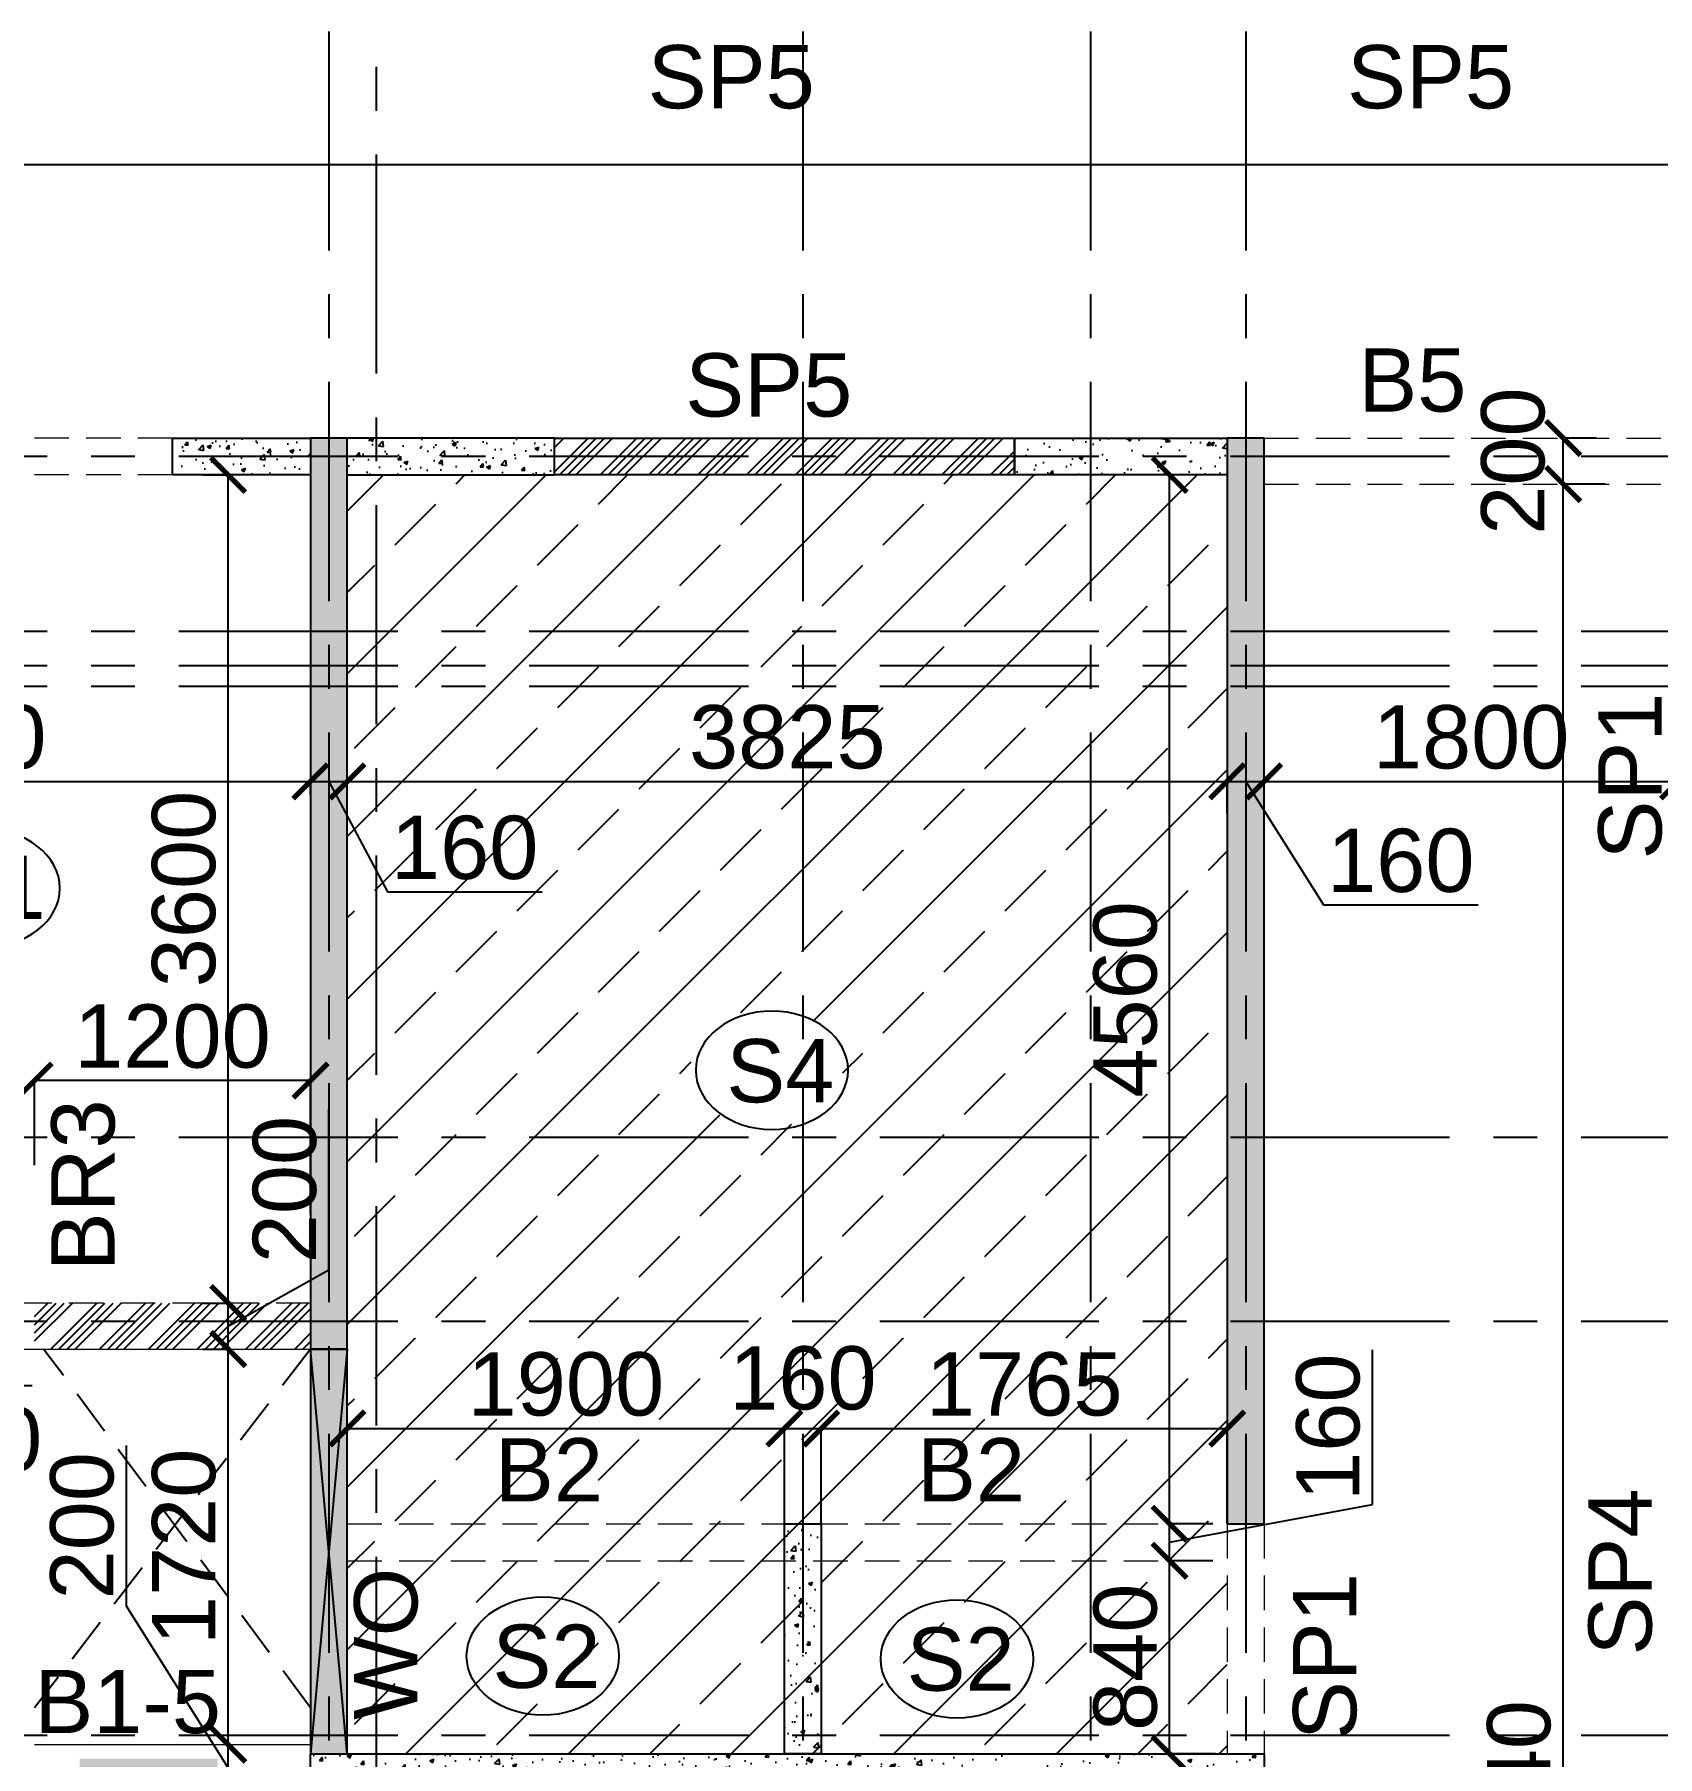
# Model space of a CAD drawing. Header units: inches. Extents: x 278200 to 407749, y -182622 to -96622.
# Drawn here: x 307491 to 314546, y -117436 to -109950 of the extents above; entities that cross this region are included whole.
import ezdxf

# ---------------------------------------------------------------- set-up
doc = ezdxf.new("R2010")
doc.units = ezdxf.units.IN
doc.header["$MEASUREMENT"] = 0
doc.linetypes.add('CENTER', pattern=[50.8, 31.75, -6.35, 6.35, -6.35])
doc.linetypes.add('Hidden', pattern=[3, 2, -1])
for name, color, linetype in [('1', 8, 'Continuous'), ('160 R.C. WALL HAT', 8, 'Continuous'), ('160 R.C.WALL', 6, 'Continuous'), ('BEAM TEXT', 4, 'Continuous'), ('DIM', 251, 'Continuous'), ('DOP IN SHEAR WALL', 5, 'Continuous'), ('GRID', 8, 'CENTER'), ('NON S.WALL HATCH', 8, 'Continuous'), ('NON STRUC R.C.WALL', 6, 'Continuous'), ('NON.STRUC.R.C.WALLS', 1, 'Continuous'), ('SPANRAL BEAM', 3, 'Continuous'), ('SUNKEN', 8, 'Continuous'), ('TEXT-1', 3, 'Continuous')]:
    doc.layers.add(name, color=color, linetype=linetype)
for name, color, linetype, lineweight in [('BEAMS', 3, 'Continuous', 0), ('SLAB CIR', 1, 'Continuous', 25), ('SLAB TXT', 3, 'Continuous', 0)]:
    doc.layers.add(name, color=color, linetype=linetype, lineweight=lineweight)
doc.styles.add('T200', font='sanss___.ttf', dxfattribs={"height": 275})
doc.styles.add('T300', font='sanss___.ttf', dxfattribs={"height": 350})
doc.dimstyles.new('T 200', dxfattribs={"dimtxt": 275, "dimasz": 150, "dimexe": 1, "dimexo": 0, "dimgap": 50, "dimtad": 1, "dimdec": 0, "dimrnd": 5, "dimdsep": 46, "dimtxsty": 'T200', "dimblk": 'ARCHTICK', "dimcen": 2.5, "dimdle": 1, "dimclrd": 5, "dimclre": 253, "dimclrt": 1, "dimadec": 0, "dimazin": 0, "dimtfac": 1, "dimtdec": 0, "dimtmove": 2, "dimatfit": 3, "dimfxl": 0, "dimarcsym": 0})
pattern_1 = [(50, (2474739.82, 123890.9), (179.315046, -15.688034), [18.75, -206.25]), (355, (2474739.82, 123890.9), (-34.687833, 188.048033), [15, -165]), (100.4514445, (2474754.76, 123889.6), (144.627212, 172.359998), [15.935048, -175.285528]), (46.1842, (2474739.82, 123940.9), (266.810333, -41.37982), [28.125, -309.375]), (96.635635, (2474762.05, 123937.46), (233.665486, 243.52965), [23.902586, -262.92844]), (351.184164, (2474739.82, 123940.9), (233.665486, 243.52965), [22.5, -247.5]), (21, (2474764.82, 123928.4), (149.226763, -100.654723), [18.75, -206.25]), (326, (2474764.82, 123928.4), (60.828833, 181.287511), [15, -165]), (71.451445, (2474777.25, 123920.02), (210.055594, 80.632788), [15.935047, -175.285528]), (37.5, (2474739.816, 123890.906), (3.0399638, 83.2234635), [0, -163, 0, -167.5, 0, -165.625]), (7.5, (2474739.82, 123890.91), (65.7673844, 98.602928), [0, -95.5, 0, -159.25, 0, -63.125]), (327.5, (2474684.066, 123890.906), (133.455609, -5.638718), [0, -62.5, 0, -195, 0, -258.75]), (317.5, (2474659.07, 123890.91), (145.7965423, 25.0262456), [0, -81.25, 0, -129.5, 0, -183.75])]

# ---------------------------------------------------------------- blocks, each defined once
blk = doc.blocks.new('_ARCHTICK')
at = {"color": 0, "linetype": 'ByBlock', "const_width": 0.15}
blk.add_lwpolyline([(-0.5, -0.5), (0.5, 0.5)], dxfattribs=at)
blk = doc.blocks.new('*D646')
at = {"layer": 'Defpoints', "color": 0}
for p in [(308690.7, -113197.1), (308690.7, -113255.2, 14.7), (305540.7, -113361.4, 14.7)]:
    blk.add_point(p, dxfattribs=at)
at = {"layer": 'DIM', "color": 5, "lineweight": -2}
blk.add_line((305539.7, -113197.1), (308691.7, -113197.1), dxfattribs=at)
at = {"layer": 'DIM', "color": 253, "lineweight": -2}
for p, q in [((305540.7, -113361.4), (305540.7, -113196.1)), ((308690.7, -113255.2), (308690.7, -113196.1))]:
    blk.add_line(p, q, dxfattribs=at)
at = {"layer": 'DIM', "color": 5, "lineweight": -2, "xscale": 150, "yscale": 150, "zscale": 150, "rotation": 180}
blk.add_blockref('_ARCHTICK', (305540.7, -113197.1), dxfattribs=at)
at = {"layer": 'DIM', "color": 5, "lineweight": -2, "xscale": 150, "yscale": 150, "zscale": 150}
blk.add_blockref('_ARCHTICK', (308690.7, -113197.1), dxfattribs=at)
at = {"layer": 'DIM', "color": 1, "insert": (307115.7, -113005.2), "char_height": 275, "attachment_point": 5, "style": 'T200'}
blk.add_mtext('3150', dxfattribs=at)
blk = doc.blocks.new('*D647')
at = {"layer": 'Defpoints', "color": 0}
for p in [(308690.7, -113255.2, 14.7), (308850.7, -113197.1), (308850.7, -113295, 14.7)]:
    blk.add_point(p, dxfattribs=at)
at = {"layer": 'DIM', "color": 5, "lineweight": -2}
for p, q in [((308689.7, -113197.1), (308851.7, -113197.1)), ((308770.7, -113197.1), (309024.8, -113677.7)), ((309024.8, -113677.7), (309697.1, -113677.7))]:
    blk.add_line(p, q, dxfattribs=at)
at = {"layer": 'DIM', "color": 253, "lineweight": -2}
for p, q in [((308690.7, -113255.2), (308690.7, -113196.1)), ((308850.7, -113295), (308850.7, -113196.1))]:
    blk.add_line(p, q, dxfattribs=at)
at = {"layer": 'DIM', "color": 5, "lineweight": -2, "xscale": 150, "yscale": 150, "zscale": 150, "rotation": 180}
blk.add_blockref('_ARCHTICK', (308690.7, -113197.1), dxfattribs=at)
at = {"layer": 'DIM', "color": 5, "lineweight": -2, "xscale": 150, "yscale": 150, "zscale": 150}
blk.add_blockref('_ARCHTICK', (308850.7, -113197.1), dxfattribs=at)
at = {"layer": 'DIM', "color": 1, "insert": (309360.9, -113485.9), "char_height": 275, "attachment_point": 5, "style": 'T200'}
blk.add_mtext('160', dxfattribs=at)
blk = doc.blocks.new('*D648')
at = {"layer": 'Defpoints', "color": 0}
for p in [(312675.7, -113197.1), (308850.7, -113295, 14.7), (312675.7, -113336.6, 14.7)]:
    blk.add_point(p, dxfattribs=at)
at = {"layer": 'DIM', "color": 5, "lineweight": -2}
blk.add_line((308849.7, -113197.1), (312676.7, -113197.1), dxfattribs=at)
at = {"layer": 'DIM', "color": 253, "lineweight": -2}
for p, q in [((308850.7, -113295), (308850.7, -113196.1)), ((312675.7, -113336.6), (312675.7, -113196.1))]:
    blk.add_line(p, q, dxfattribs=at)
at = {"layer": 'DIM', "color": 5, "lineweight": -2, "xscale": 150, "yscale": 150, "zscale": 150, "rotation": 180}
blk.add_blockref('_ARCHTICK', (308850.7, -113197.1), dxfattribs=at)
at = {"layer": 'DIM', "color": 5, "lineweight": -2, "xscale": 150, "yscale": 150, "zscale": 150}
blk.add_blockref('_ARCHTICK', (312675.7, -113197.1), dxfattribs=at)
at = {"layer": 'DIM', "color": 1, "insert": (310763.2, -113005.2), "char_height": 275, "attachment_point": 5, "style": 'T200'}
blk.add_mtext('3825', dxfattribs=at)
blk = doc.blocks.new('*D649')
at = {"layer": 'Defpoints', "color": 0}
for p in [(312835.7, -113197.1), (312675.7, -113336.6, 14.7), (312835.7, -113391.1, 14.7)]:
    blk.add_point(p, dxfattribs=at)
at = {"layer": 'DIM', "color": 5, "lineweight": -2}
for p, q in [((312674.7, -113197.1), (312836.7, -113197.1)), ((312755.7, -113197.1), (313093.9, -113734.2)), ((313093.9, -113734.2), (313766.1, -113734.2))]:
    blk.add_line(p, q, dxfattribs=at)
at = {"layer": 'DIM', "color": 253, "lineweight": -2}
for p, q in [((312675.7, -113336.6), (312675.7, -113196.1)), ((312835.7, -113391.1), (312835.7, -113196.1))]:
    blk.add_line(p, q, dxfattribs=at)
at = {"layer": 'DIM', "color": 5, "lineweight": -2, "xscale": 150, "yscale": 150, "zscale": 150, "rotation": 180}
blk.add_blockref('_ARCHTICK', (312675.7, -113197.1), dxfattribs=at)
at = {"layer": 'DIM', "color": 5, "lineweight": -2, "xscale": 150, "yscale": 150, "zscale": 150}
blk.add_blockref('_ARCHTICK', (312835.7, -113197.1), dxfattribs=at)
at = {"layer": 'DIM', "color": 1, "insert": (313430, -113542.3), "char_height": 275, "attachment_point": 5, "style": 'T200'}
blk.add_mtext('160', dxfattribs=at)
blk = doc.blocks.new('*D650')
at = {"layer": 'Defpoints', "color": 0}
for p in [(314635.7, -113197.1), (312835.7, -113391.1, 14.7), (314635.7, -113808.7, 14.7)]:
    blk.add_point(p, dxfattribs=at)
at = {"layer": 'DIM', "color": 5, "lineweight": -2}
blk.add_line((312834.7, -113197.1), (314636.7, -113197.1), dxfattribs=at)
at = {"layer": 'DIM', "color": 253, "lineweight": -2}
for p, q in [((312835.7, -113391.1), (312835.7, -113196.1)), ((314635.7, -113808.7), (314635.7, -113196.1))]:
    blk.add_line(p, q, dxfattribs=at)
at = {"layer": 'DIM', "color": 5, "lineweight": -2, "xscale": 150, "yscale": 150, "zscale": 150, "rotation": 180}
blk.add_blockref('_ARCHTICK', (312835.7, -113197.1), dxfattribs=at)
at = {"layer": 'DIM', "color": 5, "lineweight": -2, "xscale": 150, "yscale": 150, "zscale": 150}
blk.add_blockref('_ARCHTICK', (314635.7, -113197.1), dxfattribs=at)
at = {"layer": 'DIM', "color": 1, "insert": (313735.7, -113005.4), "char_height": 275, "attachment_point": 5, "style": 'T200'}
blk.add_mtext('1800', dxfattribs=at)
blk = doc.blocks.new('*D659')
at = {"layer": 'Defpoints', "color": 0}
for p in [(312425, -116584.9), (312612.4, -116584.9, 14.7), (312624.7, -117424.9, 14.7)]:
    blk.add_point(p, dxfattribs=at)
at = {"layer": 'DIM', "color": 253, "lineweight": -2}
for p, q in [((312612.4, -116584.9), (312424, -116584.9)), ((312624.7, -117424.9), (312424, -117424.9))]:
    blk.add_line(p, q, dxfattribs=at)
at = {"layer": 'DIM', "color": 5, "lineweight": -2}
blk.add_line((312425, -117425.9), (312425, -116583.9), dxfattribs=at)
at = {"layer": 'DIM', "color": 5, "lineweight": -2, "xscale": 150, "yscale": 150, "zscale": 150}
for p, rotation in [((312425, -116584.9), 90), ((312425, -117424.9), 270)]:
    blk.add_blockref('_ARCHTICK', p, dxfattribs=dict(at, rotation=rotation))
at = {"layer": 'DIM', "color": 1, "insert": (312233.3, -117004.9), "char_height": 275, "attachment_point": 5, "rotation": 90, "style": 'T200'}
blk.add_mtext('840', dxfattribs=at)
blk = doc.blocks.new('*D169')
at = {"layer": 'Defpoints', "color": 0}
for p in [(318017.6, -110515.5), (318017.6, -110515.6, 14.7), (285690.7, -110578, 14.7)]:
    blk.add_point(p, dxfattribs=at)
at = {"layer": 'DIM', "color": 5, "lineweight": -2}
blk.add_line((285689.7, -110515.5), (318018.6, -110515.5), dxfattribs=at)
at = {"layer": 'DIM', "color": 253, "lineweight": -2}
for p, q in [((285690.7, -110578), (285690.7, -110514.5)), ((318017.6, -110515.6), (318017.6, -110514.5))]:
    blk.add_line(p, q, dxfattribs=at)
at = {"layer": 'DIM', "color": 5, "lineweight": -2, "xscale": 150, "yscale": 150, "zscale": 150, "rotation": 180}
blk.add_blockref('_ARCHTICK', (285690.7, -110515.5), dxfattribs=at)
at = {"layer": 'DIM', "color": 5, "lineweight": -2, "xscale": 150, "yscale": 150, "zscale": 150}
blk.add_blockref('_ARCHTICK', (318017.6, -110515.5), dxfattribs=at)
at = {"layer": 'DIM', "color": 1, "insert": (301854.1, -110323.7), "char_height": 275, "attachment_point": 5, "style": 'T200'}
blk.add_mtext('32325', dxfattribs=at)
blk = doc.blocks.new('*D232')
at = {"layer": 'Defpoints', "color": 0}
for p in [(310750.9, -116010.1), (308850.7, -116424.9, 14.7), (310750.9, -116424.9, 14.7)]:
    blk.add_point(p, dxfattribs=at)
at = {"layer": 'DIM', "color": 5, "lineweight": -2}
blk.add_line((308849.7, -116010.1), (310751.9, -116010.1), dxfattribs=at)
at = {"layer": 'DIM', "color": 253, "lineweight": -2}
for p, q in [((308850.7, -116424.9), (308850.7, -116009.1)), ((310750.9, -116424.9), (310750.9, -116009.1))]:
    blk.add_line(p, q, dxfattribs=at)
at = {"layer": 'DIM', "color": 5, "lineweight": -2, "xscale": 150, "yscale": 150, "zscale": 150, "rotation": 180}
blk.add_blockref('_ARCHTICK', (308850.7, -116010.1), dxfattribs=at)
at = {"layer": 'DIM', "color": 5, "lineweight": -2, "xscale": 150, "yscale": 150, "zscale": 150}
blk.add_blockref('_ARCHTICK', (310750.9, -116010.1), dxfattribs=at)
at = {"layer": 'DIM', "color": 1, "insert": (309800.8, -115818.5), "char_height": 275, "attachment_point": 5, "style": 'T200'}
blk.add_mtext('1900', dxfattribs=at)
blk = doc.blocks.new('*D233')
at = {"layer": 'Defpoints', "color": 0}
for p in [(310910.9, -116010.1), (310750.9, -116424.9, 14.7), (310910.9, -116424.9, 14.7)]:
    blk.add_point(p, dxfattribs=at)
at = {"layer": 'DIM', "color": 5, "lineweight": -2}
blk.add_line((310749.9, -116010.1), (310911.9, -116010.1), dxfattribs=at)
at = {"layer": 'DIM', "color": 253, "lineweight": -2}
for p, q in [((310750.9, -116424.9), (310750.9, -116009.1)), ((310910.9, -116424.9), (310910.9, -116009.1))]:
    blk.add_line(p, q, dxfattribs=at)
at = {"layer": 'DIM', "color": 5, "lineweight": -2, "xscale": 150, "yscale": 150, "zscale": 150, "rotation": 180}
blk.add_blockref('_ARCHTICK', (310750.9, -116010.1), dxfattribs=at)
at = {"layer": 'DIM', "color": 5, "lineweight": -2, "xscale": 150, "yscale": 150, "zscale": 150}
blk.add_blockref('_ARCHTICK', (310910.9, -116010.1), dxfattribs=at)
at = {"layer": 'DIM', "color": 1, "insert": (310830.9, -115792.3), "char_height": 275, "attachment_point": 5, "style": 'T200'}
blk.add_mtext('160', dxfattribs=at)
blk = doc.blocks.new('*D234')
at = {"layer": 'Defpoints', "color": 0}
for p in [(312675.7, -116010.1), (310910.9, -116424.9, 14.7), (312675.7, -116424.9, 14.7)]:
    blk.add_point(p, dxfattribs=at)
at = {"layer": 'DIM', "color": 5, "lineweight": -2}
blk.add_line((310909.9, -116010.1), (312676.7, -116010.1), dxfattribs=at)
at = {"layer": 'DIM', "color": 253, "lineweight": -2}
for p, q in [((310910.9, -116424.9), (310910.9, -116009.1)), ((312675.7, -116424.9), (312675.7, -116009.1))]:
    blk.add_line(p, q, dxfattribs=at)
at = {"layer": 'DIM', "color": 5, "lineweight": -2, "xscale": 150, "yscale": 150, "zscale": 150, "rotation": 180}
blk.add_blockref('_ARCHTICK', (310910.9, -116010.1), dxfattribs=at)
at = {"layer": 'DIM', "color": 5, "lineweight": -2, "xscale": 150, "yscale": 150, "zscale": 150}
blk.add_blockref('_ARCHTICK', (312675.7, -116010.1), dxfattribs=at)
at = {"layer": 'DIM', "color": 1, "insert": (311793.3, -115818.3), "char_height": 275, "attachment_point": 5, "style": 'T200'}
blk.add_mtext('1765', dxfattribs=at)
blk = doc.blocks.new('*D235')
at = {"layer": 'Defpoints', "color": 0}
for p in [(312425, -116424.9), (312612.4, -116424.9), (312612.4, -116584.9)]:
    blk.add_point(p, dxfattribs=at)
at = {"layer": 'DIM', "color": 5, "lineweight": -2}
for p, q in [((313306.6, -116340.7), (313306.6, -115668.4)), ((312425, -116504.9), (313306.6, -116340.7)), ((312425, -116585.9), (312425, -116423.9))]:
    blk.add_line(p, q, dxfattribs=at)
at = {"layer": 'DIM', "color": 253, "lineweight": -2}
for p, q in [((312612.4, -116424.9), (312424, -116424.9)), ((312612.4, -116584.9), (312424, -116584.9))]:
    blk.add_line(p, q, dxfattribs=at)
at = {"layer": 'DIM', "color": 5, "lineweight": -2, "xscale": 150, "yscale": 150, "zscale": 150}
for p, rotation in [((312425, -116424.9), 90), ((312425, -116584.9), 270)]:
    blk.add_blockref('_ARCHTICK', p, dxfattribs=dict(at, rotation=rotation))
at = {"layer": 'DIM', "color": 1, "insert": (313114.7, -116004.6), "char_height": 275, "attachment_point": 5, "rotation": 90, "style": 'T200'}
blk.add_mtext('160', dxfattribs=at)
blk = doc.blocks.new('*D236')
at = {"layer": 'Defpoints', "color": 0}
for p in [(312425, -111864.9), (312612.2, -111864.9, 22.1), (312612.4, -116424.9)]:
    blk.add_point(p, dxfattribs=at)
at = {"layer": 'DIM', "color": 253, "lineweight": -2}
for p, q in [((312612.2, -111864.9), (312424, -111864.9)), ((312612.4, -116424.9), (312424, -116424.9))]:
    blk.add_line(p, q, dxfattribs=at)
at = {"layer": 'DIM', "color": 5, "lineweight": -2}
blk.add_line((312425, -116425.9), (312425, -111863.9), dxfattribs=at)
at = {"layer": 'DIM', "color": 5, "lineweight": -2, "xscale": 150, "yscale": 150, "zscale": 150}
for p, rotation in [((312425, -111864.9), 90), ((312425, -116424.9), 270)]:
    blk.add_blockref('_ARCHTICK', p, dxfattribs=dict(at, rotation=rotation))
at = {"layer": 'DIM', "color": 1, "insert": (312233.1, -114144.9), "char_height": 275, "attachment_point": 5, "rotation": 90, "style": 'T200'}
blk.add_mtext('4560', dxfattribs=at)
blk = doc.blocks.new('*D256')
at = {"layer": 'Defpoints', "color": 0}
for p in [(308332.8, -117384.9, 14.7), (308332.8, -117384.9), (308332.8, -117584.9, 14.7)]:
    blk.add_point(p, dxfattribs=at)
at = {"layer": 'DIM', "color": 5, "lineweight": -2}
for p, q in [((307890.1, -116782.3), (307890.1, -116084)), ((308332.8, -117484.9), (307890.1, -116782.3)), ((308332.8, -117585.9), (308332.8, -117383.9))]:
    blk.add_line(p, q, dxfattribs=at)
at = {"layer": 'DIM', "color": 253, "lineweight": -2}
for p, q in [((308332.8, -117384.9), (308331.8, -117384.9)), ((308332.8, -117584.9), (308331.8, -117584.9))]:
    blk.add_line(p, q, dxfattribs=at)
at = {"layer": 'DIM', "color": 5, "lineweight": -2, "xscale": 150, "yscale": 150, "zscale": 150}
for p, rotation in [((308332.8, -117384.9), 90), ((308332.8, -117584.9), 270)]:
    blk.add_blockref('_ARCHTICK', p, dxfattribs=dict(at, rotation=rotation))
at = {"layer": 'DIM', "color": 1, "insert": (307698.5, -116433.2), "char_height": 275, "attachment_point": 5, "rotation": 90, "style": 'T200'}
blk.add_mtext('200', dxfattribs=at)
blk = doc.blocks.new('*D257')
at = {"layer": 'Defpoints', "color": 0}
for p in [(308222.7, -115664.9, 14.7), (308332.8, -115664.9), (308341, -117384.9, 14.7)]:
    blk.add_point(p, dxfattribs=at)
at = {"layer": 'DIM', "color": 5, "lineweight": -2}
blk.add_line((308332.8, -117385.9), (308332.8, -115663.9), dxfattribs=at)
at = {"layer": 'DIM', "color": 253, "lineweight": -2}
for p, q in [((308222.7, -115664.9), (308333.8, -115664.9)), ((308341, -117384.9), (308331.8, -117384.9))]:
    blk.add_line(p, q, dxfattribs=at)
at = {"layer": 'DIM', "color": 5, "lineweight": -2, "xscale": 150, "yscale": 150, "zscale": 150}
for p, rotation in [((308332.8, -115664.9), 90), ((308332.8, -117384.9), 270)]:
    blk.add_blockref('_ARCHTICK', p, dxfattribs=dict(at, rotation=rotation))
at = {"layer": 'DIM', "color": 1, "insert": (308141.1, -116524.9), "char_height": 275, "attachment_point": 5, "rotation": 90, "style": 'T200'}
blk.add_mtext('1720', dxfattribs=at)
blk = doc.blocks.new('*D258')
at = {"layer": 'Defpoints', "color": 0}
for p in [(308217.8, -115464.9, 14.7), (308332.8, -115464.9), (308222.7, -115664.9, 14.7)]:
    blk.add_point(p, dxfattribs=at)
at = {"layer": 'DIM', "color": 5, "lineweight": -2}
for p, q in [((308770.7, -115320.7), (308770.7, -114622.4)), ((308332.8, -115564.9), (308770.7, -115320.7)), ((308332.8, -115665.9), (308332.8, -115463.9))]:
    blk.add_line(p, q, dxfattribs=at)
at = {"layer": 'DIM', "color": 253, "lineweight": -2}
for p, q in [((308217.8, -115464.9), (308333.8, -115464.9)), ((308222.7, -115664.9), (308333.8, -115664.9))]:
    blk.add_line(p, q, dxfattribs=at)
at = {"layer": 'DIM', "color": 5, "lineweight": -2, "xscale": 150, "yscale": 150, "zscale": 150}
for p, rotation in [((308332.8, -115464.9), 90), ((308332.8, -115664.9), 270)]:
    blk.add_blockref('_ARCHTICK', p, dxfattribs=dict(at, rotation=rotation))
at = {"layer": 'DIM', "color": 1, "insert": (308579, -114971.6), "char_height": 275, "attachment_point": 5, "rotation": 90, "style": 'T200'}
blk.add_mtext('200', dxfattribs=at)
blk = doc.blocks.new('*D259')
at = {"layer": 'Defpoints', "color": 0}
for p in [(308223.7, -111864.9, 14.7), (308332.8, -111864.9), (308217.8, -115464.9, 14.7)]:
    blk.add_point(p, dxfattribs=at)
at = {"layer": 'DIM', "color": 253, "lineweight": -2}
for p, q in [((308223.7, -111864.9), (308333.8, -111864.9)), ((308217.8, -115464.9), (308333.8, -115464.9))]:
    blk.add_line(p, q, dxfattribs=at)
at = {"layer": 'DIM', "color": 5, "lineweight": -2}
blk.add_line((308332.8, -115465.9), (308332.8, -111863.9), dxfattribs=at)
at = {"layer": 'DIM', "color": 5, "lineweight": -2, "xscale": 150, "yscale": 150, "zscale": 150}
for p, rotation in [((308332.8, -111864.9), 90), ((308332.8, -115464.9), 270)]:
    blk.add_blockref('_ARCHTICK', p, dxfattribs=dict(at, rotation=rotation))
at = {"layer": 'DIM', "color": 1, "insert": (308140.9, -113664.9), "char_height": 275, "attachment_point": 5, "rotation": 90, "style": 'T200'}
blk.add_mtext('3600', dxfattribs=at)
blk = doc.blocks.new('*D260')
at = {"layer": 'Defpoints', "color": 0}
for p in [(307490.7, -114497.8), (307490.7, -114864.9, 14.7), (308690.7, -115079.2, 14.7)]:
    blk.add_point(p, dxfattribs=at)
at = {"layer": 'DIM', "color": 5, "lineweight": -2}
blk.add_line((308691.7, -114497.8), (307489.7, -114497.8), dxfattribs=at)
at = {"layer": 'DIM', "color": 253, "lineweight": -2}
for p, q in [((307490.7, -114864.9), (307490.7, -114496.8)), ((308690.7, -115079.2), (308690.7, -114496.8))]:
    blk.add_line(p, q, dxfattribs=at)
at = {"layer": 'DIM', "color": 5, "lineweight": -2, "xscale": 150, "yscale": 150, "zscale": 150, "rotation": 180}
blk.add_blockref('_ARCHTICK', (307490.7, -114497.8), dxfattribs=at)
at = {"layer": 'DIM', "color": 5, "lineweight": -2, "xscale": 150, "yscale": 150, "zscale": 150}
blk.add_blockref('_ARCHTICK', (308690.7, -114497.8), dxfattribs=at)
at = {"layer": 'DIM', "color": 1, "insert": (308090.7, -114306.1), "char_height": 275, "attachment_point": 5, "style": 'T200'}
blk.add_mtext('1200', dxfattribs=at)
blk = doc.blocks.new('*D284')
at = {"layer": 'Defpoints', "color": 0}
for p in [(314136.2, -111904.9), (314317.9, -111904.9, 14.7), (314372.2, -123544.9, 14.7)]:
    blk.add_point(p, dxfattribs=at)
at = {"layer": 'DIM', "color": 253, "lineweight": -2}
for p, q in [((314317.9, -111904.9), (314135.2, -111904.9)), ((314372.2, -123544.9), (314135.2, -123544.9))]:
    blk.add_line(p, q, dxfattribs=at)
at = {"layer": 'DIM', "color": 5, "lineweight": -2}
blk.add_line((314136.2, -123545.9), (314136.2, -111903.9), dxfattribs=at)
at = {"layer": 'DIM', "color": 5, "lineweight": -2, "xscale": 150, "yscale": 150, "zscale": 150}
for p, rotation in [((314136.2, -111904.9), 90), ((314136.2, -123544.9), 270)]:
    blk.add_blockref('_ARCHTICK', p, dxfattribs=dict(at, rotation=rotation))
at = {"layer": 'DIM', "color": 1, "insert": (313944.4, -117724.9), "char_height": 275, "attachment_point": 5, "rotation": 90, "style": 'T200'}
blk.add_mtext('11640', dxfattribs=at)
blk = doc.blocks.new('*D285')
at = {"layer": 'Defpoints', "color": 0}
for p in [(314136.2, -111704.9), (314281.2, -111704.9, 14.7), (314317.9, -111904.9, 14.7)]:
    blk.add_point(p, dxfattribs=at)
at = {"layer": 'DIM', "color": 253, "lineweight": -2}
for p, q in [((314281.2, -111704.9), (314135.2, -111704.9)), ((314317.9, -111904.9), (314135.2, -111904.9))]:
    blk.add_line(p, q, dxfattribs=at)
at = {"layer": 'DIM', "color": 5, "lineweight": -2}
blk.add_line((314136.2, -111905.9), (314136.2, -111703.9), dxfattribs=at)
at = {"layer": 'DIM', "color": 5, "lineweight": -2, "xscale": 150, "yscale": 150, "zscale": 150}
for p, rotation in [((314136.2, -111704.9), 90), ((314136.2, -111904.9), 270)]:
    blk.add_blockref('_ARCHTICK', p, dxfattribs=dict(at, rotation=rotation))
at = {"layer": 'DIM', "color": 1, "insert": (313918.6, -111804.9), "char_height": 275, "attachment_point": 5, "rotation": 90, "style": 'T200'}
blk.add_mtext('200', dxfattribs=at)
blk = doc.blocks.new('A$C02A55DAE')
at = {"layer": 'NON S.WALL HATCH'}
h = blk.add_hatch(dxfattribs=at)
h.set_pattern_fill('SACNCR', color=256, scale=1000)
h.set_pattern_definition([(45, (-131825.64, 75915.45), (-66.29126, 66.29126), []), (45, (-131759.35, 75915.45), (-66.29126, 66.29126), [0, -93.75])])
h.paths.add_polyline_path([(22427.1, -18480), (23027.1, -18480), (23027.1, -17880), (22427.1, -17880)])
h.paths.add_polyline_path([(22427.1, -15170), (23027.1, -15170), (23027.1, -14570), (22427.1, -14570)])
h.paths.add_polyline_path([(22427.1, -11500), (23027.1, -11500), (23027.1, -11860), (22427.1, -11860)])
h.paths.add_polyline_path([(34482.9, -18480), (33882.9, -18480), (33882.9, -17880), (34482.9, -17880)])
h.paths.add_polyline_path([(34482.9, -11260), (33882.9, -11260), (33882.9, -11860), (34482.9, -11860)])
edge = h.paths.add_edge_path()
edge.add_line((34435.5, -11860), (34435.5, -14570))
blk = doc.blocks.new('*D846')
at = {"layer": 'Defpoints', "color": 0}
for p in [(307290.7, -115664.9, 14.7), (307330.7, -115664.9, 14.7), (307290.7, -115823.7)]:
    blk.add_point(p, dxfattribs=at)
at = {"layer": 'DIM', "color": 253, "lineweight": -2}
for p, q in [((307290.7, -115664.9), (307290.7, -115824.7)), ((307330.7, -115664.9), (307330.7, -115824.7))]:
    blk.add_line(p, q, dxfattribs=at)
at = {"layer": 'DIM', "color": 5, "lineweight": -2}
for p, q in [((307290.7, -115823.7), (307140.7, -115823.7)), ((307330.7, -115823.7), (307290.7, -115823.7)), ((307330.7, -115823.7), (307480.7, -115823.7))]:
    blk.add_line(p, q, dxfattribs=at)
at = {"layer": 'DIM', "color": 5, "lineweight": -2, "xscale": 150, "yscale": 150, "zscale": 150}
blk.add_blockref('_ARCHTICK', (307290.7, -115823.7), dxfattribs=at)
at = {"layer": 'DIM', "color": 5, "lineweight": -2, "xscale": 150, "yscale": 150, "zscale": 150, "rotation": 180}
blk.add_blockref('_ARCHTICK', (307330.7, -115823.7), dxfattribs=at)
at = {"layer": 'DIM', "color": 1, "insert": (307310.7, -116058.4), "char_height": 275, "attachment_point": 5, "style": 'T200'}
blk.add_mtext('40', dxfattribs=at)

msp = doc.modelspace()

# ---------------------------------------------------------------- hatches: boundary and pattern name
at = {"layer": '160 R.C. WALL HAT'}
h = msp.add_hatch(dxfattribs=at)
h.set_pattern_fill('AR-CONC', color=256, scale=25)
h.set_pattern_definition([(50, (2464819.82, 125850.9), (179.315046, -15.688034), [18.75, -206.25]), (355, (2464819.82, 125850.9), (-34.687833, 188.048033), [15, -165]), (100.4514445, (2464834.76, 125849.6), (144.627212, 172.359998), [15.935048, -175.285528]), (46.1842, (2464819.82, 125900.9), (266.810333, -41.37982), [28.125, -309.375]), (96.635635, (2464842.05, 125897.46), (233.665486, 243.52965), [23.902586, -262.92844]), (351.184164, (2464819.82, 125900.9), (233.665486, 243.52965), [22.5, -247.5]), (21, (2464844.82, 125888.4), (149.226763, -100.654723), [18.75, -206.25]), (326, (2464844.82, 125888.4), (60.828833, 181.287511), [15, -165]), (71.451445, (2464857.25, 125880.02), (210.055594, 80.632788), [15.935047, -175.285528]), (37.5, (2464819.816, 125850.906), (3.0399638, 83.2234635), [0, -163, 0, -167.5, 0, -165.625]), (7.5, (2464819.82, 125850.91), (65.7673844, 98.602928), [0, -95.5, 0, -159.25, 0, -63.125]), (327.5, (2464764.066, 125850.906), (133.455609, -5.638718), [0, -62.5, 0, -195, 0, -258.75]), (317.5, (2464739.07, 125850.91), (145.7965423, 25.0262456), [0, -81.25, 0, -129.5, 0, -183.75])])
h.paths.add_polyline_path([(308690.7, -111704.9), (308090.7, -111704.9), (308090.7, -111864.9), (308690.7, -111864.9)])
h = msp.add_hatch(dxfattribs=at)
h.set_pattern_fill('AR-CONC', color=256, scale=25)
h.set_pattern_definition([(50, (2474579.82, 118330.9), (179.315046, -15.688034), [18.75, -206.25]), (355, (2474579.82, 118330.9), (-34.687833, 188.048033), [15, -165]), (100.4514445, (2474594.76, 118329.6), (144.627212, 172.359998), [15.935048, -175.285528]), (46.1842, (2474579.82, 118380.9), (266.810333, -41.37982), [28.125, -309.375]), (96.635635, (2474602.05, 118377.46), (233.665486, 243.52965), [23.902586, -262.92844]), (351.184164, (2474579.82, 118380.9), (233.665486, 243.52965), [22.5, -247.5]), (21, (2474604.82, 118368.4), (149.226763, -100.654723), [18.75, -206.25]), (326, (2474604.82, 118368.4), (60.828833, 181.287511), [15, -165]), (71.451445, (2474617.25, 118360.02), (210.055594, 80.632788), [15.935047, -175.285528]), (37.5, (2474579.816, 118330.906), (3.0399638, 83.2234635), [0, -163, 0, -167.5, 0, -165.625]), (7.5, (2474579.82, 118330.91), (65.7673844, 98.602928), [0, -95.5, 0, -159.25, 0, -63.125]), (327.5, (2474524.066, 118330.906), (133.455609, -5.638718), [0, -62.5, 0, -195, 0, -258.75]), (317.5, (2474499.07, 118330.91), (145.7965423, 25.0262456), [0, -81.25, 0, -129.5, 0, -183.75])])
h.paths.add_polyline_path([(308850.7, -111704.9), (308690.7, -111704.9), (308690.7, -117424.9), (308850.7, -117424.9)])
h = msp.add_hatch(dxfattribs=at)
h.set_pattern_fill('AR-CONC', color=256, scale=25)
h.set_pattern_definition(pattern_1)
h.paths.add_polyline_path([(309750.7, -111864.9), (309750.7, -111704.9), (308850.7, -111704.9), (308850.7, -111864.9)])
h = msp.add_hatch(dxfattribs=at)
h.set_pattern_fill('AR-CONC', color=256, scale=25)
h.set_pattern_definition(pattern_1)
h.paths.add_polyline_path([(311750.7, -111704.9), (312675.7, -111704.9), (312675.7, -111864.9), (311750.7, -111864.9)])
h = msp.add_hatch(dxfattribs=at)
h.set_pattern_fill('AR-CONC', color=256, scale=25)
h.set_pattern_definition([(50, (2484509.82, 119190.9), (179.315046, -15.688034), [18.75, -206.25]), (355, (2484509.82, 119190.9), (-34.687833, 188.048033), [15, -165]), (100.4514445, (2484524.76, 119189.6), (144.627212, 172.359998), [15.935048, -175.285528]), (46.1842, (2484509.82, 119240.9), (266.810333, -41.37982), [28.125, -309.375]), (96.635635, (2484532.05, 119237.46), (233.665486, 243.52965), [23.902586, -262.92844]), (351.184164, (2484509.82, 119240.9), (233.665486, 243.52965), [22.5, -247.5]), (21, (2484534.82, 119228.4), (149.226763, -100.654723), [18.75, -206.25]), (326, (2484534.82, 119228.4), (60.828833, 181.287511), [15, -165]), (71.451445, (2484547.25, 119220.02), (210.055594, 80.632788), [15.935047, -175.285528]), (37.5, (2484509.816, 119190.906), (3.0399638, 83.2234635), [0, -163, 0, -167.5, 0, -165.625]), (7.5, (2484509.82, 119190.91), (65.7673844, 98.602928), [0, -95.5, 0, -159.25, 0, -63.125]), (327.5, (2484454.066, 119190.906), (133.455609, -5.638718), [0, -62.5, 0, -195, 0, -258.75]), (317.5, (2484429.07, 119190.91), (145.7965423, 25.0262456), [0, -81.25, 0, -129.5, 0, -183.75])])
h.paths.add_polyline_path([(312675.7, -116424.9), (312835.7, -116424.9), (312835.7, -111704.9), (312675.7, -111704.9)])
h = msp.add_hatch(dxfattribs=at)
h.set_pattern_fill('AR-CONC', color=256, scale=25)
h.set_pattern_definition([(50, (2470594.82, 118330.9), (179.315046, -15.688034), [18.75, -206.25]), (355, (2470594.82, 118330.9), (-34.687833, 188.048033), [15, -165]), (100.4514445, (2470609.76, 118329.6), (144.627212, 172.359998), [15.935048, -175.285528]), (46.1842, (2470594.82, 118380.9), (266.810333, -41.37982), [28.125, -309.375]), (96.635635, (2470617.05, 118377.46), (233.665486, 243.52965), [23.902586, -262.92844]), (351.184164, (2470594.82, 118380.9), (233.665486, 243.52965), [22.5, -247.5]), (21, (2470619.82, 118368.4), (149.226763, -100.654723), [18.75, -206.25]), (326, (2470619.82, 118368.4), (60.828833, 181.287511), [15, -165]), (71.451445, (2470632.25, 118360.02), (210.055594, 80.632788), [15.935047, -175.285528]), (37.5, (2470594.816, 118330.906), (3.0399638, 83.2234635), [0, -163, 0, -167.5, 0, -165.625]), (7.5, (2470594.82, 118330.91), (65.7673844, 98.602928), [0, -95.5, 0, -159.25, 0, -63.125]), (327.5, (2470539.066, 118330.906), (133.455609, -5.638718), [0, -62.5, 0, -195, 0, -258.75]), (317.5, (2470514.07, 118330.91), (145.7965423, 25.0262456), [0, -81.25, 0, -129.5, 0, -183.75])])
h.paths.add_polyline_path([(310750.9, -116424.9), (310910.9, -116424.9), (310910.9, -117424.9), (310750.9, -117424.9)])
h = msp.add_hatch(dxfattribs=at)
h.set_pattern_fill('AR-CONC', color=256, scale=25)
h.set_pattern_definition([(50, (2487819.82, 118170.9), (179.315046, -15.688034), [18.75, -206.25]), (355, (2487819.82, 118170.9), (-34.687833, 188.048033), [15, -165]), (100.4514445, (2487834.76, 118169.6), (144.627212, 172.359998), [15.935048, -175.285528]), (46.1842, (2487819.82, 118220.9), (266.810333, -41.37982), [28.125, -309.375]), (96.635635, (2487842.05, 118217.46), (233.665486, 243.52965), [23.902586, -262.92844]), (351.184164, (2487819.82, 118220.9), (233.665486, 243.52965), [22.5, -247.5]), (21, (2487844.82, 118208.4), (149.226763, -100.654723), [18.75, -206.25]), (326, (2487844.82, 118208.4), (60.828833, 181.287511), [15, -165]), (71.451445, (2487857.25, 118200.02), (210.055594, 80.632788), [15.935047, -175.285528]), (37.5, (2487819.816, 118170.906), (3.0399638, 83.2234635), [0, -163, 0, -167.5, 0, -165.625]), (7.5, (2487819.82, 118170.91), (65.7673844, 98.602928), [0, -95.5, 0, -159.25, 0, -63.125]), (327.5, (2487764.066, 118170.906), (133.455609, -5.638718), [0, -62.5, 0, -195, 0, -258.75]), (317.5, (2487739.07, 118170.91), (145.7965423, 25.0262456), [0, -81.25, 0, -129.5, 0, -183.75])])
h.paths.add_polyline_path([(308690.7, -117424.9), (312835.7, -117424.9), (312835.7, -117584.9), (308690.7, -117584.9)])
at = {"layer": 'NON STRUC R.C.WALL'}
h = msp.add_hatch(dxfattribs=at)
h.set_pattern_fill('ANSI34', color=1, scale=200)
h.set_pattern_definition([(45, (2626358.34, -227125.94), (-106.066017, 106.066017), []), (45, (2626393.7, -227125.94), (-106.066017, 106.066017), []), (45, (2626429.05, -227125.94), (-106.066017, 106.066017), []), (45, (2626464.41, -227125.94), (-106.066017, 106.066017), [])])
h.paths.add_polyline_path([(309750.7, -111704.9), (311750.7, -111704.9), (311750.7, -111864.9), (309750.7, -111864.9)])
h = msp.add_hatch(dxfattribs=at)
h.set_pattern_fill('ANSI34', color=1, scale=200)
h.set_pattern_definition([(45, (2464819.82, 129010.9), (-106.066017, 106.066017), []), (45, (2464855.17, 129010.9), (-106.066017, 106.066017), []), (45, (2464890.53, 129010.9), (-106.066017, 106.066017), []), (45, (2464925.88, 129010.9), (-106.066017, 106.066017), [])])
h.paths.add_polyline_path([(308690.7, -115464.9), (307490.7, -115464.9), (307490.7, -115664.9), (308690.7, -115664.9)])
at = {"layer": 'SUNKEN'}
h = msp.add_hatch(dxfattribs=at)
h.set_pattern_fill('ANSI33', color=256, scale=2000)
h.set_pattern_definition([(45, (2645780.65, -256330.56), (-353.55339, 353.55339), []), (45, (2646134.2, -256330.56), (-353.55339, 353.55339), [250, -125])])
h.paths.add_polyline_path([(312675.7, -111864.9), (312075.7, -111864.9), (308850.7, -111864.9), (308850.7, -116424.9), (308850.7, -117424.9), (312675.7, -117424.9)])
edge = h.paths.add_edge_path(flags=16)
edge.add_ellipse((310674.9, -114444.4), major_axis=(331, 0), ratio=0.77685, start_angle=0, end_angle=360, ccw=False)
h.paths.add_polyline_path([(310404.7, -114664.3), (311009.8, -114664.3), (311009.8, -114233.1), (310404.7, -114233.1)], flags=24)
h.paths.add_polyline_path([(308587.4, -117359.7), (308587.4, -116425.5), (308174.9, -116425.5), (308174.9, -117359.7)], flags=9)

# ---------------------------------------------------------------- linework, layer by layer
at = {"layer": '1', "linetype": 'Hidden', "ltscale": 100}
for p, q in [((308690.7, -115664.9, 14.7), (307490.7, -117224.9, 14.7)), ((308690.7, -117224.9, 14.7), (307530.7, -115664.9, 14.7))]:
    msp.add_line(p, q, dxfattribs=at)
at = {"layer": '160 R.C.WALL', "elevation": 14.7}
for points in [[(308690.7, -111864.9), (308090.7, -111864.9), (308090.7, -111704.9), (308690.7, -111704.9)], [(308850.7, -111864.9), (309750.7, -111864.9), (309750.7, -111704.9), (308850.7, -111704.9)], [(312675.7, -111864.9), (311750.7, -111864.9), (311750.7, -111704.9), (312675.7, -111704.9)]]:
    msp.add_lwpolyline(points, dxfattribs=at)
for points in [[(308850.7, -111704.9), (308690.7, -111704.9), (308690.7, -115664.9), (308850.7, -115664.9)], [(312835.7, -111704.9), (312675.7, -111704.9), (312675.7, -116424.9), (312835.7, -116424.9)], [(310750.9, -116424.9), (310910.9, -116424.9), (310910.9, -117424.9), (310750.9, -117424.9)], [(308690.7, -117424.9), (312835.7, -117424.9), (312835.7, -117584.9), (308690.7, -117584.9)]]:
    msp.add_lwpolyline(points, close=True, dxfattribs=at)
at = {"layer": 'BEAMS', "linetype": 'Hidden', "ltscale": 75}
for p, q in [((308090.7, -111704.9, 14.7), (306090.7, -111704.9, 14.7)), ((309750.7, -111704.9, 14.7), (311750.7, -111704.9, 29.5)), ((312835.7, -111704.9, 14.7), (314635.7, -111704.9, 14.7)), ((308090.7, -111864.9, 14.7), (306090.7, -111864.9, 14.7)), ((309750.7, -111864.9, 14.7), (311750.7, -111864.9, 29.5)), ((312835.7, -111904.9, 14.7), (314635.7, -111904.9, 14.7)), ((308690.7, -115464.9, 14.7), (307330.7, -115464.9, 14.7)), ((308850.7, -116424.9, 14.7), (312675.7, -116424.9, 14.7)), ((312675.7, -116424.9, 14.7), (312675.7, -117424.9, 14.7)), ((312835.7, -116424.9, 14.7), (312835.7, -117424.9, 14.7)), ((308850.7, -116584.9, 14.7), (312675.7, -116584.9, 14.7))]:
    msp.add_line(p, q, dxfattribs=at)
at = {"layer": 'BEAMS', "color": 4, "linetype": 'Continuous', "ltscale": 0.01}
for p, q in [((307330.7, -115664.9, 14.7), (308690.7, -115664.9, 14.7)), ((308690.7, -117384.9, 14.7), (307490.7, -117384.9, 14.7))]:
    msp.add_line(p, q, dxfattribs=at)
at = {"layer": 'DOP IN SHEAR WALL'}
for p, q in [((308850.7, -117424.9, 14.7), (308690.7, -115664.9, 14.7)), ((308850.7, -115664.9, 14.7), (308690.7, -117424.9, 14.7))]:
    msp.add_line(p, q, dxfattribs=at)
at = {"layer": 'DOP IN SHEAR WALL', "elevation": 14.7}
msp.add_lwpolyline([(308850.7, -115664.9), (308690.7, -115664.9), (308690.7, -117424.9), (308850.7, -117424.9)], close=True, dxfattribs=at)
at = {"layer": 'GRID', "ltscale": 30}
for p, q in [((308770.7, -99268.8, 14.7), (308770.7, -130305.3, 14.7)), ((310830.9, -99268.8, 14.7), (310830.9, -130305.3, 14.7)), ((312080.7, -99268.8, 14.7), (312080.7, -130305.3, 14.7)), ((312755.7, -99268.8, 14.7), (312755.7, -130305.3, 14.7)), ((308975.7, -99804, 14.7), (308975.7, -130305.3, 14.7)), ((366982.1, -111784.9, 14.7), (281288.5, -111784.9, 14.7)), ((366982.1, -112544.9, 14.7), (281183, -112544.9, 14.7)), ((366982.1, -112694.5, 14.7), (280098.3, -112694.5, 14.7)), ((366982.1, -112784.9, 14.7), (281098.8, -112784.9, 14.7)), ((366982.1, -114744.9, 14.7), (281010.3, -114744.9, 14.7)), ((366982.1, -115544.9, 14.7), (280837.7, -115544.9, 14.7)), ((366982.1, -117344.9, 14.7), (281034.8, -117344.9, 14.7))]:
    msp.add_line(p, q, dxfattribs=at)
at = {"layer": 'NON.STRUC.R.C.WALLS', "elevation": 14.7}
msp.add_lwpolyline([(309750.7, -111704.9), (311750.7, -111704.9), (311750.7, -111864.9), (309750.7, -111864.9)], close=True, dxfattribs=at)
at = {"layer": 'SLAB CIR', "extrusion": (0, 0, -1)}
for centre, major_axis in [((307270.4, -113661.8, -0.7), (-331, 0)), ((310696.4, -114452.6), (331, 0))]:
    msp.add_ellipse(centre, major_axis=major_axis, ratio=0.77685, dxfattribs=at)
at = {"layer": 'SLAB CIR'}
for centre in [(309700.4, -116999.8, -0.7), (311500.6, -117012.1, -0.7)]:
    msp.add_ellipse(centre, major_axis=(-331, 0), ratio=0.77685, dxfattribs=at)

# ---------------------------------------------------------------- block references
at = {"layer": 'DIM', "color": 1}
msp.add_blockref('A$C02A55DAE', (285260.7, -105944.9, 29.5), dxfattribs=at)

# ---------------------------------------------------------------- texts
at = {"layer": 'BEAM TEXT', "style": 'T300'}
for s, p in [('B5', (313245.3, -111589.7)), ('B2', (309492.2, -116327.4)), ('B2', (311326.9, -116327.4)), ('B1-5', (307490.2, -117334.5))]:
    msp.add_text(s, height=275, dxfattribs=at).set_placement(p)
msp.add_text('BR3', height=275, rotation=90, dxfattribs=at).set_placement((307838.8, -115326.6))
at = {"layer": 'SLAB TXT', "style": 'T300'}
for s, p in [('S1', (307069.7, -113794.7)), ('S4', (310498.1, -114592.4)), ('S2', (309481.5, -117137.7)), ('S2', (311281.7, -117150.1))]:
    msp.add_text(s, height=275, dxfattribs=at).set_placement(p)
at = {"layer": 'SPANRAL BEAM', "style": 'T300'}
for p in [(310156.5, -110271.3), (313196.5, -110271.3), (310319.6, -111611.1)]:
    msp.add_text('SP5', height=275, dxfattribs=at).set_placement(p)
for s, p in [('SP1', (314563.6, -113536.9)), ('SP4', (314520.6, -116997.1)), ('SP1', (313236.6, -117364.8))]:
    msp.add_text(s, height=275, rotation=90, dxfattribs=at).set_placement(p)
at = {"layer": 'TEXT-1', "style": 'T300'}
msp.add_text('WO', height=275, rotation=90, dxfattribs=at).set_placement((309155.2, -117276.7))

# ---------------------------------------------------------------- dimensions: what is measured, and where the dimension line sits
at = {"layer": 'DIM'}
for base, p1, p2, picture, middle in [((318017.6, -110515.5), (285690.7, -110578, 14.7), (318017.6, -110515.6, 14.7), '*D169', (301854.1, -110323.7)), ((308690.7, -113197.1), (305540.7, -113361.4, 14.7), (308690.7, -113255.2, 14.7), '*D646', (307115.7, -113005.2)), ((312675.7, -113197.1), (308850.7, -113295, 14.7), (312675.7, -113336.6, 14.7), '*D648', (310763.2, -113005.2)), ((314635.7, -113197.1), (312835.7, -113391.1, 14.7), (314635.7, -113808.7, 14.7), '*D650', (313735.7, -113005.4)), ((310750.9, -116010.1), (308850.7, -116424.9, 14.7), (310750.9, -116424.9, 14.7), '*D232', (309800.8, -115818.5)), ((310910.9, -116010.1), (310750.9, -116424.9, 14.7), (310910.9, -116424.9, 14.7), '*D233', (310830.9, -115792.3)), ((312675.7, -116010.1), (310910.9, -116424.9, 14.7), (312675.7, -116424.9, 14.7), '*D234', (311793.3, -115818.3))]:
    dim = msp.add_linear_dim(base=base, p1=p1, p2=p2, dimstyle='T 200', dxfattribs=at)
    dim.commit()
    dim.dimension.update_dxf_attribs({"geometry": picture, "text_midpoint": middle})
for base, p1, p2, angle, picture, middle in [((314136.2, -111704.9), (314317.9, -111904.9, 14.7), (314281.2, -111704.9, 14.7), 90, '*D285', (313918.6, -111804.9)), ((308332.8, -111864.9), (308217.8, -115464.9, 14.7), (308223.7, -111864.9, 14.7), 90, '*D259', (308140.9, -113664.9)), ((312425, -111864.9), (312612.4, -116424.9), (312612.2, -111864.9, 22.1), 90, '*D236', (312233.1, -114144.9)), ((314136.2, -111904.9), (314372.2, -123544.9, 14.7), (314317.9, -111904.9, 14.7), 90, '*D284', (313944.4, -117724.9)), ((307490.7, -114497.8), (308690.7, -115079.2, 14.7), (307490.7, -114864.9, 14.7), 180, '*D260', (308090.7, -114306.1)), ((308332.8, -115664.9), (308341, -117384.9, 14.7), (308222.7, -115664.9, 14.7), 90, '*D257', (308141.1, -116524.9)), ((312425, -116584.9), (312624.7, -117424.9, 14.7), (312612.4, -116584.9, 14.7), 90, '*D659', (312233.3, -117004.9))]:
    dim = msp.add_linear_dim(base=base, p1=p1, p2=p2, angle=angle, dimstyle='T 200', dxfattribs=at)
    dim.commit()
    dim.dimension.update_dxf_attribs({"geometry": picture, "text_midpoint": middle})
for base, p1, p2, picture, middle in [((308850.7, -113197.1), (308690.7, -113255.2, 14.7), (308850.7, -113295, 14.7), '*D647', (309074.8, -113677.7)), ((312835.7, -113197.1), (312675.7, -113336.6, 14.7), (312835.7, -113391.1, 14.7), '*D649', (313143.9, -113734.2))]:
    dim = msp.add_linear_dim(base=base, p1=p1, p2=p2, dimstyle='T 200', override={"dimtmove": 1}, dxfattribs=at)
    dim.commit()
    dim.dimension.update_dxf_attribs({"geometry": picture, "text_midpoint": middle, "dimtype": 160})
for base, p1, p2, picture, middle in [((308332.8, -115464.9), (308222.7, -115664.9, 14.7), (308217.8, -115464.9, 14.7), '*D258', (308770.7, -115270.7)), ((312425, -116424.9), (312612.4, -116584.9), (312612.4, -116424.9), '*D235', (313306.6, -116290.7)), ((308332.8, -117384.9), (308332.8, -117584.9, 14.7), (308332.8, -117384.9, 14.7), '*D256', (307890.1, -116732.3))]:
    dim = msp.add_linear_dim(base=base, p1=p1, p2=p2, angle=90, dimstyle='T 200', override={"dimtmove": 1}, dxfattribs=at)
    dim.commit()
    dim.dimension.update_dxf_attribs({"geometry": picture, "text_midpoint": middle, "dimtype": 160})
dim = msp.add_linear_dim(base=(307290.7, -115823.7), p1=(307330.7, -115664.9, 14.7), p2=(307290.7, -115664.9, 14.7), angle=180, dimstyle='T 200', dxfattribs=at)
dim.commit()
dim.dimension.update_dxf_attribs({"geometry": '*D846', "text_midpoint": (307310.7, -116058.4), "dimtype": 160})

doc.saveas('drawing.dxf')
